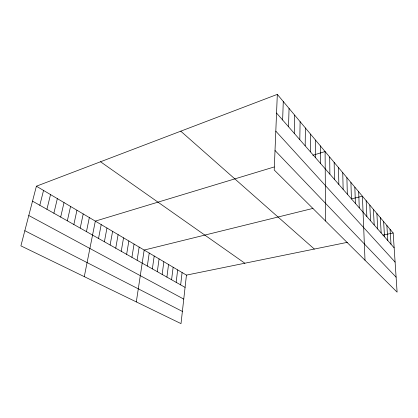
<?xml version="1.0" encoding="UTF-8"?>
<svg xmlns="http://www.w3.org/2000/svg" width="418" height="418" viewBox="0 0 418 418"><rect width="100%" height="100%" fill="white"/><g stroke="black" fill="none" stroke-linecap="round" stroke-linejoin="round"><path stroke-width="0.63" d="M315.485 157.664L315.527 140.098M310.407 151.844L310.532 134.126M305.182 145.851L305.396 127.981M299.795 139.68L300.114 121.654M294.251 133.321L294.669 115.138M288.53 126.769L289.057 108.424M282.636 120.008L283.279 101.511M277.317 94.374L274.218 170.001L397.1 292.14L393.166 233.004L277.317 94.374L36.397 186.209L20.9 245.857L181.01 323.626L186.449 275.112L36.397 186.209M180.66 284.883L182.091 272.531M176.161 282.343L177.655 269.903M171.579 279.752L173.141 267.222M166.913 277.118L168.538 264.495M162.158 274.427L163.846 261.72M157.309 271.69L159.07 258.888M152.366 268.894L154.2 255.999M147.329 266.047L149.231 253.057M136.315 301.916L144.168 250.058L312.998 208.394M137.104 260.268L139.163 247.09M131.916 257.331L134.053 244.065M126.628 254.343L128.849 240.982M121.236 251.296L123.54 237.837M115.729 248.182L118.122 234.629M110.112 245.011L112.599 231.353M104.38 241.771L106.961 228.014M98.528 238.459L101.208 224.602M84.284 276.643L95.33 221.122L274.171 166.975M86.453 231.635L89.337 217.569M80.219 228.108L83.208 213.943M73.85 224.508L76.954 210.233M67.34 220.829L70.564 206.45M60.683 217.067L64.027 202.578M53.88 213.222L57.35 198.623M46.92 209.287L50.526 194.574M39.804 205.264L43.54 190.441M312.826 155.271L325.099 151.551L325.575 221.044M351.486 198.895L362.411 196.199L365.013 260.247M186.449 275.112L347.384 242.33M382.914 235.094L393.166 233.004M24.834 230.705L182.379 311.42M28.785 215.51L183.758 299.1M32.515 201.147L185.075 287.38M100.524 161.766L244.838 263.215M180.764 131.179L314.346 249.06M275.018 150.506L396.102 277.15M275.812 131.153L395.099 262.091M276.554 113.038L394.153 247.843M390.057 229.289L391.018 244.253M386.88 225.485L387.81 240.575M383.63 221.597L384.523 236.807M380.302 217.611L381.159 232.951M376.895 213.535L377.715 229.001M373.405 209.361L374.188 224.957M369.831 205.081L370.567 220.809M366.163 200.697L366.863 216.561M358.67 191.731L359.276 207.866M354.84 187.144L355.394 203.414M350.916 182.447L351.418 198.853M346.888 177.629L347.332 194.177M342.755 172.681L343.141 189.37M338.517 167.608L338.841 184.437M334.165 162.398L334.421 179.374M329.692 157.048L329.88 174.17M320.376 145.903L320.418 163.323"/></g></svg>
